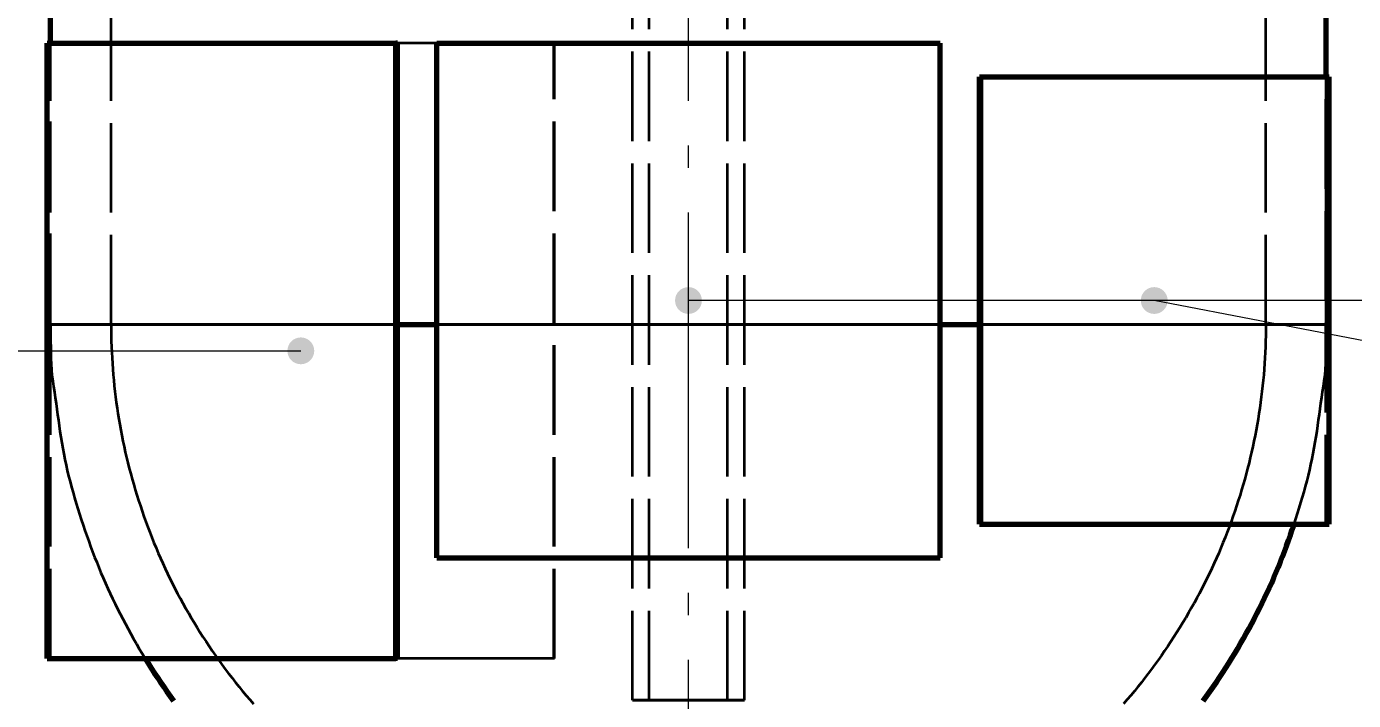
# Model space of a CAD drawing. Header units: millimetres. Extents: x 0 to 2382, y 0 to 420.
# Drawn here: x 144.8 to 204.1, y 151.6 to 181.8 of the extents above; entities that cross this region are included whole.
import ezdxf

# ---------------------------------------------------------------- set-up
doc = ezdxf.new("R2010")
doc.units = ezdxf.units.MM
doc.linetypes.add('IRAM-E-TRAZOS', pattern=[5, 4, -1])
doc.linetypes.add('IRAM-F-TRAZO-PUNTO', pattern=[20, 15, -2, 1, -2])
for name, color, linetype, lineweight in [('01-VISIBLE', 7, 'CONTINUOUS', 70), ('02-OCULTA', 4, 'IRAM-E-TRAZOS', 35), ('03-EJE', 1, 'IRAM-F-TRAZO-PUNTO', 18), ('04-COTA', 3, 'CONTINUOUS', 18), ('08-FINA', 5, 'CONTINUOUS', 18)]:
    doc.layers.add(name, color=color, linetype=linetype, lineweight=lineweight)
doc.styles.add('ISO3098', font='isocpeur.ttf')
doc.dimstyles.new('FLAMA-IRAM', dxfattribs={"dimtxt": 3.5, "dimasz": 3.5, "dimexe": 2, "dimexo": 1.5, "dimgap": 1, "dimtad": 1, "dimdec": 1, "dimtxsty": 'ISO3098', "dimblk": 'IRAM_FLECHA', "dimblk1": 'IRAM_FLECHA', "dimblk2": 'IRAM_FLECHA', "dimcen": 2.5, "dimclrd": 256, "dimclre": 256, "dimclrt": 256, "dimazin": 3, "dimtfac": 1, "dimtmove": 0, "dimatfit": 3, "dimlwd": 18, "dimlwe": 18})

# ---------------------------------------------------------------- blocks, each defined once
blk = doc.blocks.new('IRAM_FLECHA')
blk.add_solid([(0, 0), (-1, 0.125), (-1, -0.125)])

msp = doc.modelspace()

# ---------------------------------------------------------------- hatches: boundary and pattern name
at = {"layer": '08-FINA'}
h = msp.add_hatch(color=7, dxfattribs=at)
h.dxf.hatch_style = 1
edge = h.paths.add_edge_path()
edge.add_arc((174.355, 169.521), 0.6, 0, 360)
h = msp.add_hatch(color=7, dxfattribs=at)
h.dxf.hatch_style = 1
edge = h.paths.add_edge_path()
edge.add_arc((195.166, 169.521), 0.6, 0, 360)
h = msp.add_hatch(color=7, dxfattribs=at)
h.dxf.hatch_style = 1
edge = h.paths.add_edge_path()
edge.add_arc((157.035, 167.271), 0.6, 0, 360)

# ---------------------------------------------------------------- linework, layer by layer
at = {"layer": '01-VISIBLE'}
for p, q in [((145.855, 181.021), (145.855, 182.521)), ((202.855, 179.521), (202.855, 182.521)), ((145.705, 153.521), (145.705, 181.021)), ((161.286, 153.521), (161.286, 181.021)), ((161.354, 181.021), (161.286, 181.021)), ((161.354, 153.521), (161.354, 181.021)), ((163.106, 158.021), (163.106, 181.021)), ((185.604, 158.021), (185.604, 181.021)), ((187.356, 179.521), (187.424, 179.521)), ((187.356, 159.521), (187.356, 179.521)), ((187.424, 159.521), (187.424, 179.521)), ((202.977, 159.521), (202.977, 179.521)), ((187.356, 159.521), (187.424, 159.521)), ((161.354, 153.521), (161.286, 153.521))]:
    msp.add_line(p, q, dxfattribs=at)
for points in [[(145.705, 181.021), (145.956, 181.021), (146.208, 181.021), (146.459, 181.021), (146.71, 181.021), (146.962, 181.021), (147.213, 181.021), (147.464, 181.021), (147.715, 181.021), (147.967, 181.021), (148.218, 181.021), (148.469, 181.021), (148.721, 181.021), (148.972, 181.021), (149.223, 181.021), (149.475, 181.021), (149.726, 181.021), (149.977, 181.021), (150.228, 181.021), (150.48, 181.021), (150.731, 181.021), (150.982, 181.021), (151.234, 181.021), (151.485, 181.021), (151.736, 181.021), (151.988, 181.021), (152.239, 181.021), (152.49, 181.021), (152.741, 181.021), (152.993, 181.021), (153.244, 181.021), (153.495, 181.021), (153.747, 181.021), (153.998, 181.021), (154.249, 181.021), (154.501, 181.021), (154.752, 181.021), (155.003, 181.021), (155.255, 181.021), (155.506, 181.021), (155.757, 181.021), (156.008, 181.021), (156.26, 181.021), (156.511, 181.021), (156.762, 181.021), (157.014, 181.021), (157.265, 181.021), (157.516, 181.021), (157.768, 181.021), (158.019, 181.021), (158.27, 181.021), (158.521, 181.021), (158.773, 181.021), (159.024, 181.021), (159.275, 181.021), (159.527, 181.021), (159.778, 181.021), (160.029, 181.021), (160.281, 181.021), (160.532, 181.021), (160.783, 181.021), (161.034, 181.021), (161.286, 181.021)], [(163.106, 181.021), (163.358, 181.021), (163.611, 181.021), (163.864, 181.021), (164.117, 181.021), (164.37, 181.021), (164.622, 181.021), (164.875, 181.021), (165.128, 181.021), (165.381, 181.021), (165.634, 181.021), (165.886, 181.021), (166.139, 181.021), (166.392, 181.021), (166.645, 181.021), (166.898, 181.021), (167.15, 181.021), (167.403, 181.021), (167.656, 181.021), (167.909, 181.021), (168.162, 181.021), (168.414, 181.021), (168.667, 181.021), (168.92, 181.021), (169.173, 181.021), (169.426, 181.021), (169.678, 181.021), (169.931, 181.021), (170.184, 181.021), (170.437, 181.021), (170.689, 181.021), (170.942, 181.021), (171.195, 181.021), (171.448, 181.021), (171.701, 181.021), (171.953, 181.021), (172.206, 181.021), (172.459, 181.021), (172.712, 181.021), (172.965, 181.021), (173.217, 181.021), (173.47, 181.021), (173.723, 181.021), (173.976, 181.021), (174.229, 181.021), (174.481, 181.021), (174.734, 181.021), (174.987, 181.021), (175.24, 181.021), (175.493, 181.021), (175.745, 181.021), (175.998, 181.021), (176.251, 181.021), (176.504, 181.021), (176.757, 181.021), (177.009, 181.021), (177.262, 181.021), (177.515, 181.021), (177.768, 181.021), (178.021, 181.021), (178.273, 181.021), (178.526, 181.021), (178.779, 181.021), (179.032, 181.021), (179.284, 181.021), (179.537, 181.021), (179.79, 181.021), (180.043, 181.021), (180.296, 181.021), (180.548, 181.021), (180.801, 181.021), (181.054, 181.021), (181.307, 181.021), (181.56, 181.021), (181.812, 181.021), (182.065, 181.021), (182.318, 181.021), (182.571, 181.021), (182.824, 181.021), (183.076, 181.021), (183.329, 181.021), (183.582, 181.021), (183.835, 181.021), (184.088, 181.021), (184.34, 181.021), (184.593, 181.021), (184.846, 181.021), (185.099, 181.021), (185.352, 181.021), (185.604, 181.021)], [(187.424, 179.521), (187.675, 179.521), (187.926, 179.521), (188.177, 179.521), (188.428, 179.521), (188.678, 179.521), (188.929, 179.521), (189.18, 179.521), (189.431, 179.521), (189.682, 179.521), (189.933, 179.521), (190.184, 179.521), (190.434, 179.521), (190.685, 179.521), (190.936, 179.521), (191.187, 179.521), (191.438, 179.521), (191.689, 179.521), (191.939, 179.521), (192.19, 179.521), (192.441, 179.521), (192.692, 179.521), (192.943, 179.521), (193.194, 179.521), (193.445, 179.521), (193.695, 179.521), (193.946, 179.521), (194.197, 179.521), (194.448, 179.521), (194.699, 179.521), (194.95, 179.521), (195.2, 179.521), (195.451, 179.521), (195.702, 179.521), (195.953, 179.521), (196.204, 179.521), (196.455, 179.521), (196.706, 179.521), (196.956, 179.521), (197.207, 179.521), (197.458, 179.521), (197.709, 179.521), (197.96, 179.521), (198.211, 179.521), (198.461, 179.521), (198.712, 179.521), (198.963, 179.521), (199.214, 179.521), (199.465, 179.521), (199.716, 179.521), (199.967, 179.521), (200.217, 179.521), (200.468, 179.521), (200.719, 179.521), (200.97, 179.521), (201.221, 179.521), (201.472, 179.521), (201.722, 179.521), (201.973, 179.521), (202.224, 179.521), (202.475, 179.521), (202.726, 179.521), (202.977, 179.521)], [(161.354, 168.451), (161.604, 168.451), (161.855, 168.451), (162.105, 168.451), (162.355, 168.451), (162.605, 168.451), (162.855, 168.451), (163.106, 168.451)], [(185.604, 168.451), (185.855, 168.451), (186.105, 168.451), (186.355, 168.451), (186.605, 168.451), (186.855, 168.451), (187.106, 168.451), (187.356, 168.451)], [(187.424, 159.521), (187.675, 159.521), (187.926, 159.521), (188.177, 159.521), (188.428, 159.521), (188.678, 159.521), (188.929, 159.521), (189.18, 159.521), (189.431, 159.521), (189.682, 159.521), (189.933, 159.521), (190.184, 159.521), (190.434, 159.521), (190.685, 159.521), (190.936, 159.521), (191.187, 159.521), (191.438, 159.521), (191.689, 159.521), (191.939, 159.521), (192.19, 159.521), (192.441, 159.521), (192.692, 159.521), (192.943, 159.521), (193.194, 159.521), (193.445, 159.521), (193.695, 159.521), (193.946, 159.521), (194.197, 159.521), (194.448, 159.521), (194.699, 159.521), (194.95, 159.521), (195.2, 159.521), (195.451, 159.521), (195.702, 159.521), (195.953, 159.521), (196.204, 159.521), (196.455, 159.521), (196.706, 159.521), (196.956, 159.521), (197.207, 159.521), (197.458, 159.521), (197.709, 159.521), (197.96, 159.521), (198.211, 159.521), (198.461, 159.521), (198.712, 159.521), (198.963, 159.521), (199.214, 159.521), (199.465, 159.521), (199.716, 159.521), (199.967, 159.521), (200.217, 159.521), (200.468, 159.521), (200.719, 159.521), (200.97, 159.521), (201.221, 159.521), (201.472, 159.521), (201.722, 159.521), (201.973, 159.521), (202.224, 159.521), (202.475, 159.521), (202.726, 159.521), (202.977, 159.521)], [(197.359, 151.626), (197.508, 151.833), (197.656, 152.04), (197.801, 152.249), (197.945, 152.459), (198.087, 152.671), (198.227, 152.883), (198.365, 153.097), (198.501, 153.313), (198.636, 153.529), (198.768, 153.746), (198.898, 153.965), (199.027, 154.185), (199.153, 154.406), (199.278, 154.628), (199.401, 154.851), (199.521, 155.076), (199.64, 155.301), (199.757, 155.527), (199.871, 155.754), (199.984, 155.983), (200.095, 156.212), (200.203, 156.443), (200.309, 156.674), (200.413, 156.906), (200.515, 157.14), (200.615, 157.374), (200.712, 157.61), (200.807, 157.846), (200.9, 158.083), (200.991, 158.321), (201.08, 158.559), (201.166, 158.799), (201.251, 159.039), (201.334, 159.28), (201.416, 159.521)], [(163.106, 158.021), (163.358, 158.021), (163.611, 158.021), (163.864, 158.021), (164.117, 158.021), (164.37, 158.021), (164.622, 158.021), (164.875, 158.021), (165.128, 158.021), (165.381, 158.021), (165.634, 158.021), (165.886, 158.021), (166.139, 158.021), (166.392, 158.021), (166.645, 158.021), (166.898, 158.021), (167.15, 158.021), (167.403, 158.021), (167.656, 158.021), (167.909, 158.021), (168.162, 158.021), (168.414, 158.021), (168.667, 158.021), (168.92, 158.021), (169.173, 158.021), (169.426, 158.021), (169.678, 158.021), (169.931, 158.021), (170.184, 158.021), (170.437, 158.021), (170.689, 158.021), (170.942, 158.021), (171.195, 158.021), (171.448, 158.021), (171.701, 158.021), (171.953, 158.021), (172.206, 158.021), (172.459, 158.021), (172.712, 158.021), (172.965, 158.021), (173.217, 158.021), (173.47, 158.021), (173.723, 158.021), (173.976, 158.021), (174.229, 158.021), (174.481, 158.021), (174.734, 158.021), (174.987, 158.021), (175.24, 158.021), (175.493, 158.021), (175.745, 158.021), (175.998, 158.021), (176.251, 158.021), (176.504, 158.021), (176.757, 158.021), (177.009, 158.021), (177.262, 158.021), (177.515, 158.021), (177.768, 158.021), (178.021, 158.021), (178.273, 158.021), (178.526, 158.021), (178.779, 158.021), (179.032, 158.021), (179.284, 158.021), (179.537, 158.021), (179.79, 158.021), (180.043, 158.021), (180.296, 158.021), (180.548, 158.021), (180.801, 158.021), (181.054, 158.021), (181.307, 158.021), (181.56, 158.021), (181.812, 158.021), (182.065, 158.021), (182.318, 158.021), (182.571, 158.021), (182.824, 158.021), (183.076, 158.021), (183.329, 158.021), (183.582, 158.021), (183.835, 158.021), (184.088, 158.021), (184.34, 158.021), (184.593, 158.021), (184.846, 158.021), (185.099, 158.021), (185.352, 158.021), (185.604, 158.021)], [(145.705, 153.521), (145.956, 153.521), (146.208, 153.521), (146.459, 153.521), (146.71, 153.521), (146.962, 153.521), (147.213, 153.521), (147.464, 153.521), (147.715, 153.521), (147.967, 153.521), (148.218, 153.521), (148.469, 153.521), (148.721, 153.521), (148.972, 153.521), (149.223, 153.521), (149.475, 153.521), (149.726, 153.521), (149.977, 153.521), (150.228, 153.521), (150.48, 153.521), (150.731, 153.521), (150.982, 153.521), (151.234, 153.521), (151.485, 153.521), (151.736, 153.521), (151.988, 153.521), (152.239, 153.521), (152.49, 153.521), (152.741, 153.521), (152.993, 153.521), (153.244, 153.521), (153.495, 153.521), (153.747, 153.521), (153.998, 153.521), (154.249, 153.521), (154.501, 153.521), (154.752, 153.521), (155.003, 153.521), (155.255, 153.521), (155.506, 153.521), (155.757, 153.521), (156.008, 153.521), (156.26, 153.521), (156.511, 153.521), (156.762, 153.521), (157.014, 153.521), (157.265, 153.521), (157.516, 153.521), (157.768, 153.521), (158.019, 153.521), (158.27, 153.521), (158.521, 153.521), (158.773, 153.521), (159.024, 153.521), (159.275, 153.521), (159.527, 153.521), (159.778, 153.521), (160.029, 153.521), (160.281, 153.521), (160.532, 153.521), (160.783, 153.521), (161.034, 153.521), (161.286, 153.521)], [(150.079, 153.521), (150.213, 153.305), (150.349, 153.091), (150.486, 152.878), (150.626, 152.666), (150.767, 152.456), (150.91, 152.246), (151.055, 152.038), (151.202, 151.832), (151.351, 151.626)]]:
    msp.add_lwpolyline(points, dxfattribs=at)
at = {"layer": '02-OCULTA'}
for p, q in [((171.855, 151.651), (171.855, 340.169)), ((172.605, 151.651), (172.605, 340.169)), ((176.105, 151.651), (176.105, 340.169)), ((176.855, 151.651), (176.855, 340.169)), ((148.555, 168.451), (148.555, 319.251)), ((200.155, 168.451), (200.155, 319.251)), ((145.855, 168.451), (145.855, 181.021)), ((145.855, 153.521), (145.855, 181.021)), ((163.165, 181.021), (163.106, 181.021)), ((163.165, 158.021), (163.165, 181.021)), ((168.333, 153.521), (168.333, 181.021)), ((168.365, 181.021), (168.333, 181.021)), ((168.365, 153.521), (168.365, 181.021)), ((185.545, 181.021), (185.604, 181.021)), ((185.545, 158.021), (185.545, 181.021)), ((202.827, 179.521), (202.977, 179.521)), ((202.827, 159.521), (202.827, 179.521)), ((202.855, 168.451), (202.855, 179.521)), ((202.827, 159.521), (202.977, 159.521)), ((163.165, 158.021), (163.106, 158.021)), ((185.545, 158.021), (185.604, 158.021)), ((168.365, 153.521), (168.333, 153.521))]:
    msp.add_line(p, q, dxfattribs=at)
for points in [[(168.333, 181.021), (168.082, 181.021), (167.83, 181.021), (167.579, 181.021), (167.327, 181.021), (167.076, 181.021), (166.825, 181.021), (166.573, 181.021), (166.322, 181.021), (166.07, 181.021), (165.819, 181.021), (165.567, 181.021), (165.316, 181.021), (165.065, 181.021), (164.813, 181.021), (164.562, 181.021), (164.31, 181.021), (164.059, 181.021), (163.807, 181.021), (163.556, 181.021), (163.305, 181.021), (163.053, 181.021), (162.802, 181.021), (162.55, 181.021), (162.299, 181.021), (162.048, 181.021), (161.796, 181.021), (161.545, 181.021), (161.293, 181.021), (161.042, 181.021), (160.79, 181.021), (160.539, 181.021), (160.288, 181.021), (160.036, 181.021), (159.785, 181.021), (159.533, 181.021), (159.282, 181.021), (159.03, 181.021), (158.779, 181.021), (158.528, 181.021), (158.276, 181.021), (158.025, 181.021), (157.773, 181.021), (157.522, 181.021), (157.27, 181.021), (157.019, 181.021), (156.768, 181.021), (156.516, 181.021), (156.265, 181.021), (156.013, 181.021), (155.762, 181.021), (155.511, 181.021), (155.259, 181.021), (155.008, 181.021), (154.756, 181.021), (154.505, 181.021), (154.253, 181.021), (154.002, 181.021), (153.751, 181.021), (153.499, 181.021), (153.248, 181.021), (152.996, 181.021), (152.745, 181.021), (152.493, 181.021), (152.242, 181.021), (151.991, 181.021), (151.739, 181.021), (151.488, 181.021), (151.236, 181.021), (150.985, 181.021), (150.733, 181.021), (150.482, 181.021), (150.231, 181.021), (149.979, 181.021), (149.728, 181.021), (149.476, 181.021), (149.225, 181.021), (148.974, 181.021), (148.722, 181.021), (148.471, 181.021), (148.219, 181.021), (147.968, 181.021), (147.716, 181.021), (147.465, 181.021), (147.214, 181.021), (146.962, 181.021), (146.711, 181.021), (146.459, 181.021), (146.208, 181.021), (145.956, 181.021), (145.705, 181.021)], [(168.365, 181.021), (168.115, 181.021), (167.864, 181.021), (167.614, 181.021), (167.364, 181.021), (167.114, 181.021), (166.864, 181.021), (166.614, 181.021), (166.364, 181.021), (166.114, 181.021), (165.864, 181.021), (165.613, 181.021), (165.363, 181.021), (165.113, 181.021), (164.863, 181.021), (164.613, 181.021), (164.363, 181.021), (164.113, 181.021), (163.863, 181.021), (163.613, 181.021), (163.362, 181.021), (163.112, 181.021), (162.862, 181.021), (162.612, 181.021), (162.362, 181.021), (162.112, 181.021), (161.862, 181.021), (161.612, 181.021), (161.362, 181.021), (161.112, 181.021), (160.861, 181.021), (160.611, 181.021), (160.361, 181.021), (160.111, 181.021), (159.861, 181.021), (159.611, 181.021), (159.361, 181.021), (159.111, 181.021), (158.861, 181.021), (158.61, 181.021), (158.36, 181.021), (158.11, 181.021), (157.86, 181.021), (157.61, 181.021), (157.36, 181.021), (157.11, 181.021), (156.86, 181.021), (156.61, 181.021), (156.359, 181.021), (156.109, 181.021), (155.859, 181.021), (155.609, 181.021), (155.359, 181.021), (155.109, 181.021), (154.859, 181.021), (154.609, 181.021), (154.359, 181.021), (154.109, 181.021), (153.858, 181.021), (153.608, 181.021), (153.358, 181.021), (153.108, 181.021), (152.858, 181.021), (152.608, 181.021), (152.358, 181.021), (152.108, 181.021), (151.858, 181.021), (151.607, 181.021), (151.357, 181.021), (151.107, 181.021), (150.857, 181.021), (150.607, 181.021), (150.357, 181.021), (150.107, 181.021), (149.857, 181.021), (149.607, 181.021), (149.356, 181.021), (149.106, 181.021), (148.856, 181.021), (148.606, 181.021), (148.356, 181.021), (148.106, 181.021), (147.856, 181.021), (147.606, 181.021), (147.356, 181.021), (147.106, 181.021), (146.855, 181.021), (146.605, 181.021), (146.355, 181.021), (146.105, 181.021), (145.855, 181.021)], [(145.855, 181.021), (146.109, 181.021), (146.363, 181.021), (146.617, 181.021), (146.871, 181.021), (147.125, 181.021), (147.38, 181.021), (147.634, 181.021), (147.888, 181.021), (148.142, 181.021), (148.396, 181.021), (148.65, 181.021), (148.904, 181.021), (149.158, 181.021), (149.412, 181.021), (149.666, 181.021), (149.92, 181.021), (150.174, 181.021), (150.429, 181.021), (150.683, 181.021), (150.937, 181.021), (151.191, 181.021), (151.445, 181.021), (151.699, 181.021), (151.953, 181.021), (152.207, 181.021), (152.461, 181.021), (152.715, 181.021), (152.969, 181.021), (153.223, 181.021), (153.478, 181.021), (153.732, 181.021), (153.986, 181.021), (154.24, 181.021), (154.494, 181.021), (154.748, 181.021), (155.002, 181.021), (155.256, 181.021), (155.51, 181.021), (155.764, 181.021), (156.018, 181.021), (156.273, 181.021), (156.527, 181.021), (156.781, 181.021), (157.035, 181.021), (157.289, 181.021), (157.543, 181.021), (157.797, 181.021), (158.051, 181.021), (158.305, 181.021), (158.559, 181.021), (158.813, 181.021), (159.067, 181.021), (159.322, 181.021), (159.576, 181.021), (159.83, 181.021), (160.084, 181.021), (160.338, 181.021), (160.592, 181.021), (160.846, 181.021), (161.1, 181.021), (161.354, 181.021)], [(163.165, 181.021), (163.416, 181.021), (163.667, 181.021), (163.919, 181.021), (164.17, 181.021), (164.422, 181.021), (164.673, 181.021), (164.925, 181.021), (165.176, 181.021), (165.428, 181.021), (165.679, 181.021), (165.931, 181.021), (166.182, 181.021), (166.434, 181.021), (166.685, 181.021), (166.937, 181.021), (167.188, 181.021), (167.44, 181.021), (167.691, 181.021), (167.942, 181.021), (168.194, 181.021), (168.445, 181.021), (168.697, 181.021), (168.948, 181.021), (169.2, 181.021), (169.451, 181.021), (169.703, 181.021), (169.954, 181.021), (170.206, 181.021), (170.457, 181.021), (170.709, 181.021), (170.96, 181.021), (171.212, 181.021), (171.463, 181.021), (171.715, 181.021), (171.966, 181.021), (172.217, 181.021), (172.469, 181.021), (172.72, 181.021), (172.972, 181.021), (173.223, 181.021), (173.475, 181.021), (173.726, 181.021), (173.978, 181.021), (174.229, 181.021), (174.481, 181.021), (174.732, 181.021), (174.984, 181.021), (175.235, 181.021), (175.487, 181.021), (175.738, 181.021), (175.99, 181.021), (176.241, 181.021), (176.493, 181.021), (176.744, 181.021), (176.995, 181.021), (177.247, 181.021), (177.498, 181.021), (177.75, 181.021), (178.001, 181.021), (178.253, 181.021), (178.504, 181.021), (178.756, 181.021), (179.007, 181.021), (179.259, 181.021), (179.51, 181.021), (179.762, 181.021), (180.013, 181.021), (180.265, 181.021), (180.516, 181.021), (180.768, 181.021), (181.019, 181.021), (181.27, 181.021), (181.522, 181.021), (181.773, 181.021), (182.025, 181.021), (182.276, 181.021), (182.528, 181.021), (182.779, 181.021), (183.031, 181.021), (183.282, 181.021), (183.534, 181.021), (183.785, 181.021), (184.037, 181.021), (184.288, 181.021), (184.54, 181.021), (184.791, 181.021), (185.043, 181.021), (185.294, 181.021), (185.545, 181.021)], [(187.356, 179.521), (187.609, 179.521), (187.863, 179.521), (188.117, 179.521), (188.37, 179.521), (188.624, 179.521), (188.878, 179.521), (189.131, 179.521), (189.385, 179.521), (189.638, 179.521), (189.892, 179.521), (190.146, 179.521), (190.399, 179.521), (190.653, 179.521), (190.907, 179.521), (191.16, 179.521), (191.414, 179.521), (191.667, 179.521), (191.921, 179.521), (192.175, 179.521), (192.428, 179.521), (192.682, 179.521), (192.935, 179.521), (193.189, 179.521), (193.443, 179.521), (193.696, 179.521), (193.95, 179.521), (194.204, 179.521), (194.457, 179.521), (194.711, 179.521), (194.964, 179.521), (195.218, 179.521), (195.472, 179.521), (195.725, 179.521), (195.979, 179.521), (196.233, 179.521), (196.486, 179.521), (196.74, 179.521), (196.993, 179.521), (197.247, 179.521), (197.501, 179.521), (197.754, 179.521), (198.008, 179.521), (198.262, 179.521), (198.515, 179.521), (198.769, 179.521), (199.022, 179.521), (199.276, 179.521), (199.53, 179.521), (199.783, 179.521), (200.037, 179.521), (200.291, 179.521), (200.544, 179.521), (200.798, 179.521), (201.051, 179.521), (201.305, 179.521), (201.559, 179.521), (201.812, 179.521), (202.066, 179.521), (202.32, 179.521), (202.573, 179.521), (202.827, 179.521)], [(202.855, 168.451), (202.605, 168.451), (202.355, 168.451), (202.105, 168.451), (201.855, 168.451), (201.605, 168.451), (201.355, 168.451), (201.105, 168.451), (200.855, 168.451), (200.605, 168.451), (200.355, 168.451), (200.105, 168.451), (199.855, 168.451), (199.605, 168.451), (199.355, 168.451), (199.105, 168.451), (198.855, 168.451), (198.605, 168.451), (198.355, 168.451), (198.105, 168.451), (197.855, 168.451), (197.605, 168.451), (197.355, 168.451), (197.105, 168.451), (196.855, 168.451), (196.605, 168.451), (196.355, 168.451), (196.105, 168.451), (195.855, 168.451), (195.605, 168.451), (195.355, 168.451), (195.105, 168.451), (194.855, 168.451), (194.605, 168.451), (194.355, 168.451), (194.105, 168.451), (193.855, 168.451), (193.605, 168.451), (193.355, 168.451), (193.105, 168.451), (192.855, 168.451), (192.605, 168.451), (192.355, 168.451), (192.105, 168.451), (191.855, 168.451), (191.605, 168.451), (191.355, 168.451), (191.105, 168.451), (190.855, 168.451), (190.605, 168.451), (190.355, 168.451), (190.105, 168.451), (189.855, 168.451), (189.605, 168.451), (189.355, 168.451), (189.105, 168.451), (188.855, 168.451), (188.605, 168.451), (188.355, 168.451), (188.105, 168.451), (187.855, 168.451), (187.605, 168.451), (187.355, 168.451), (187.105, 168.451), (186.855, 168.451), (186.605, 168.451), (186.355, 168.451), (186.105, 168.451), (185.855, 168.451), (185.605, 168.451), (185.355, 168.451), (185.105, 168.451), (184.855, 168.451), (184.605, 168.451), (184.355, 168.451), (184.105, 168.451), (183.855, 168.451), (183.605, 168.451), (183.355, 168.451), (183.105, 168.451), (182.855, 168.451), (182.605, 168.451), (182.355, 168.451), (182.105, 168.451), (181.855, 168.451), (181.605, 168.451), (181.355, 168.451), (181.105, 168.451), (180.855, 168.451), (180.605, 168.451), (180.355, 168.451), (180.105, 168.451), (179.855, 168.451), (179.605, 168.451), (179.355, 168.451), (179.105, 168.451), (178.855, 168.451), (178.605, 168.451), (178.355, 168.451), (178.105, 168.451), (177.855, 168.451), (177.605, 168.451), (177.355, 168.451), (177.105, 168.451), (176.855, 168.451), (176.605, 168.451), (176.355, 168.451), (176.105, 168.451), (175.855, 168.451), (175.605, 168.451), (175.355, 168.451), (175.105, 168.451), (174.855, 168.451), (174.605, 168.451), (174.355, 168.451), (174.105, 168.451), (173.855, 168.451), (173.605, 168.451), (173.355, 168.451), (173.105, 168.451), (172.855, 168.451), (172.605, 168.451), (172.355, 168.451), (172.105, 168.451), (171.855, 168.451), (171.605, 168.451), (171.355, 168.451), (171.105, 168.451), (170.855, 168.451), (170.605, 168.451), (170.355, 168.451), (170.105, 168.451), (169.855, 168.451), (169.605, 168.451), (169.355, 168.451), (169.105, 168.451), (168.855, 168.451), (168.605, 168.451), (168.355, 168.451), (168.105, 168.451), (167.855, 168.451), (167.605, 168.451), (167.355, 168.451), (167.105, 168.451), (166.855, 168.451), (166.605, 168.451), (166.355, 168.451), (166.105, 168.451), (165.855, 168.451), (165.605, 168.451), (165.355, 168.451), (165.105, 168.451), (164.855, 168.451), (164.605, 168.451), (164.355, 168.451), (164.105, 168.451), (163.855, 168.451), (163.605, 168.451), (163.355, 168.451), (163.105, 168.451), (162.855, 168.451), (162.605, 168.451), (162.355, 168.451), (162.105, 168.451), (161.855, 168.451), (161.605, 168.451), (161.355, 168.451), (161.105, 168.451), (160.855, 168.451), (160.605, 168.451), (160.355, 168.451), (160.105, 168.451), (159.855, 168.451), (159.605, 168.451), (159.355, 168.451), (159.105, 168.451), (158.855, 168.451), (158.605, 168.451), (158.355, 168.451), (158.105, 168.451), (157.855, 168.451), (157.605, 168.451), (157.355, 168.451), (157.105, 168.451), (156.855, 168.451), (156.605, 168.451), (156.355, 168.451), (156.105, 168.451), (155.855, 168.451), (155.605, 168.451), (155.355, 168.451), (155.105, 168.451), (154.855, 168.451), (154.605, 168.451), (154.355, 168.451), (154.105, 168.451), (153.855, 168.451), (153.605, 168.451), (153.355, 168.451), (153.105, 168.451), (152.855, 168.451), (152.605, 168.451), (152.355, 168.451), (152.105, 168.451), (151.855, 168.451), (151.605, 168.451), (151.355, 168.451), (151.105, 168.451), (150.855, 168.451), (150.605, 168.451), (150.355, 168.451), (150.105, 168.451), (149.855, 168.451), (149.605, 168.451), (149.355, 168.451), (149.105, 168.451), (148.855, 168.451), (148.605, 168.451), (148.355, 168.451), (148.105, 168.451), (147.855, 168.451), (147.605, 168.451), (147.355, 168.451), (147.105, 168.451), (146.855, 168.451), (146.605, 168.451), (146.355, 168.451), (146.105, 168.451), (145.855, 168.451)], [(145.855, 168.451), (146.109, 168.451), (146.363, 168.451), (146.617, 168.451), (146.871, 168.451), (147.125, 168.451), (147.38, 168.451), (147.634, 168.451), (147.888, 168.451), (148.142, 168.451), (148.396, 168.451), (148.65, 168.451), (148.904, 168.451), (149.158, 168.451), (149.412, 168.451), (149.666, 168.451), (149.92, 168.451), (150.174, 168.451), (150.429, 168.451), (150.683, 168.451), (150.937, 168.451), (151.191, 168.451), (151.445, 168.451), (151.699, 168.451), (151.953, 168.451), (152.207, 168.451), (152.461, 168.451), (152.715, 168.451), (152.969, 168.451), (153.223, 168.451), (153.478, 168.451), (153.732, 168.451), (153.986, 168.451), (154.24, 168.451), (154.494, 168.451), (154.748, 168.451), (155.002, 168.451), (155.256, 168.451), (155.51, 168.451), (155.764, 168.451), (156.018, 168.451), (156.273, 168.451), (156.527, 168.451), (156.781, 168.451), (157.035, 168.451), (157.289, 168.451), (157.543, 168.451), (157.797, 168.451), (158.051, 168.451), (158.305, 168.451), (158.559, 168.451), (158.813, 168.451), (159.067, 168.451), (159.322, 168.451), (159.576, 168.451), (159.83, 168.451), (160.084, 168.451), (160.338, 168.451), (160.592, 168.451), (160.846, 168.451), (161.1, 168.451), (161.354, 168.451)], [(145.855, 168.451), (145.855, 168.198), (145.856, 167.944), (145.857, 167.691), (145.86, 167.437), (145.863, 167.184), (145.868, 166.93), (145.876, 166.677), (145.89, 166.424), (145.912, 166.171), (145.948, 165.92), (145.991, 165.67), (146.028, 165.42), (146.063, 165.169), (146.098, 164.918), (146.132, 164.666), (146.167, 164.415), (146.202, 164.164), (146.238, 163.913), (146.275, 163.662), (146.315, 163.412), (146.356, 163.162), (146.399, 162.912), (146.445, 162.663), (146.494, 162.414), (146.547, 162.166), (146.602, 161.919), (146.662, 161.672), (146.724, 161.426), (146.789, 161.181), (146.856, 160.937), (146.926, 160.693), (146.998, 160.45), (147.073, 160.208), (147.149, 159.966), (147.227, 159.725), (147.306, 159.484), (147.388, 159.244), (147.471, 159.005), (147.556, 158.766), (147.642, 158.527), (147.731, 158.29), (147.821, 158.053), (147.914, 157.817), (148.009, 157.582), (148.106, 157.348), (148.206, 157.115), (148.307, 156.882), (148.411, 156.651), (148.517, 156.421), (148.625, 156.192), (148.736, 155.963), (148.848, 155.736), (148.962, 155.51), (149.079, 155.284), (149.197, 155.06), (149.317, 154.837), (149.439, 154.615), (149.564, 154.394), (149.69, 154.174), (149.818, 153.955), (149.948, 153.737), (150.079, 153.521)], [(200.155, 168.451), (199.905, 168.451), (199.654, 168.451), (199.404, 168.451), (199.153, 168.451), (198.903, 168.451), (198.652, 168.451), (198.402, 168.451), (198.151, 168.451), (197.901, 168.451), (197.65, 168.451), (197.4, 168.451), (197.149, 168.451), (196.899, 168.451), (196.648, 168.451), (196.398, 168.451), (196.147, 168.451), (195.897, 168.451), (195.646, 168.451), (195.396, 168.451), (195.145, 168.451), (194.895, 168.451), (194.644, 168.451), (194.394, 168.451), (194.143, 168.451), (193.893, 168.451), (193.642, 168.451), (193.392, 168.451), (193.141, 168.451), (192.891, 168.451), (192.64, 168.451), (192.39, 168.451), (192.139, 168.451), (191.889, 168.451), (191.638, 168.451), (191.388, 168.451), (191.138, 168.451), (190.887, 168.451), (190.637, 168.451), (190.386, 168.451), (190.136, 168.451), (189.885, 168.451), (189.635, 168.451), (189.384, 168.451), (189.134, 168.451), (188.883, 168.451), (188.633, 168.451), (188.382, 168.451), (188.132, 168.451), (187.881, 168.451), (187.631, 168.451), (187.38, 168.451), (187.13, 168.451), (186.879, 168.451), (186.629, 168.451), (186.378, 168.451), (186.128, 168.451), (185.877, 168.451), (185.627, 168.451), (185.376, 168.451), (185.126, 168.451), (184.875, 168.451), (184.625, 168.451), (184.374, 168.451), (184.124, 168.451), (183.873, 168.451), (183.623, 168.451), (183.372, 168.451), (183.122, 168.451), (182.872, 168.451), (182.621, 168.451), (182.371, 168.451), (182.12, 168.451), (181.87, 168.451), (181.619, 168.451), (181.369, 168.451), (181.118, 168.451), (180.868, 168.451), (180.617, 168.451), (180.367, 168.451), (180.116, 168.451), (179.866, 168.451), (179.615, 168.451), (179.365, 168.451), (179.114, 168.451), (178.864, 168.451), (178.613, 168.451), (178.363, 168.451), (178.112, 168.451), (177.862, 168.451), (177.611, 168.451), (177.361, 168.451), (177.11, 168.451), (176.86, 168.451), (176.609, 168.451), (176.359, 168.451), (176.108, 168.451), (175.858, 168.451), (175.607, 168.451), (175.357, 168.451), (175.106, 168.451), (174.856, 168.451), (174.605, 168.451), (174.355, 168.451), (174.105, 168.451), (173.854, 168.451), (173.604, 168.451), (173.353, 168.451), (173.103, 168.451), (172.852, 168.451), (172.602, 168.451), (172.351, 168.451), (172.101, 168.451), (171.85, 168.451), (171.6, 168.451), (171.349, 168.451), (171.099, 168.451), (170.848, 168.451), (170.598, 168.451), (170.347, 168.451), (170.097, 168.451), (169.846, 168.451), (169.596, 168.451), (169.345, 168.451), (169.095, 168.451), (168.844, 168.451), (168.594, 168.451), (168.343, 168.451), (168.093, 168.451), (167.842, 168.451), (167.592, 168.451), (167.341, 168.451), (167.091, 168.451), (166.84, 168.451), (166.59, 168.451), (166.339, 168.451), (166.089, 168.451), (165.838, 168.451), (165.588, 168.451), (165.338, 168.451), (165.087, 168.451), (164.837, 168.451), (164.586, 168.451), (164.336, 168.451), (164.085, 168.451), (163.835, 168.451), (163.584, 168.451), (163.334, 168.451), (163.083, 168.451), (162.833, 168.451), (162.582, 168.451), (162.332, 168.451), (162.081, 168.451), (161.831, 168.451), (161.58, 168.451), (161.33, 168.451), (161.079, 168.451), (160.829, 168.451), (160.578, 168.451), (160.328, 168.451), (160.077, 168.451), (159.827, 168.451), (159.576, 168.451), (159.326, 168.451), (159.075, 168.451), (158.825, 168.451), (158.574, 168.451), (158.324, 168.451), (158.073, 168.451), (157.823, 168.451), (157.572, 168.451), (157.322, 168.451), (157.072, 168.451), (156.821, 168.451), (156.571, 168.451), (156.32, 168.451), (156.07, 168.451), (155.819, 168.451), (155.569, 168.451), (155.318, 168.451), (155.068, 168.451), (154.817, 168.451), (154.567, 168.451), (154.316, 168.451), (154.066, 168.451), (153.815, 168.451), (153.565, 168.451), (153.314, 168.451), (153.064, 168.451), (152.813, 168.451), (152.563, 168.451), (152.312, 168.451), (152.062, 168.451), (151.811, 168.451), (151.561, 168.451), (151.31, 168.451), (151.06, 168.451), (150.809, 168.451), (150.559, 168.451), (150.308, 168.451), (150.058, 168.451), (149.807, 168.451), (149.557, 168.451), (149.306, 168.451), (149.056, 168.451), (148.805, 168.451), (148.555, 168.451)], [(148.555, 168.451), (148.805, 168.451), (149.056, 168.451), (149.306, 168.451), (149.557, 168.451), (149.807, 168.451), (150.058, 168.451), (150.308, 168.451), (150.559, 168.451), (150.809, 168.451), (151.06, 168.451), (151.31, 168.451), (151.561, 168.451), (151.811, 168.451), (152.062, 168.451), (152.312, 168.451), (152.563, 168.451), (152.813, 168.451), (153.064, 168.451), (153.314, 168.451), (153.565, 168.451), (153.815, 168.451), (154.066, 168.451), (154.316, 168.451), (154.567, 168.451), (154.817, 168.451), (155.068, 168.451), (155.318, 168.451), (155.569, 168.451), (155.819, 168.451), (156.07, 168.451), (156.32, 168.451), (156.571, 168.451), (156.821, 168.451), (157.072, 168.451), (157.322, 168.451), (157.572, 168.451), (157.823, 168.451), (158.073, 168.451), (158.324, 168.451), (158.574, 168.451), (158.825, 168.451), (159.075, 168.451), (159.326, 168.451), (159.576, 168.451), (159.827, 168.451), (160.077, 168.451), (160.328, 168.451), (160.578, 168.451), (160.829, 168.451), (161.079, 168.451), (161.33, 168.451), (161.58, 168.451), (161.831, 168.451), (162.081, 168.451), (162.332, 168.451), (162.582, 168.451), (162.833, 168.451), (163.083, 168.451), (163.334, 168.451), (163.584, 168.451), (163.835, 168.451), (164.085, 168.451), (164.336, 168.451), (164.586, 168.451), (164.837, 168.451), (165.087, 168.451), (165.338, 168.451), (165.588, 168.451), (165.838, 168.451), (166.089, 168.451), (166.339, 168.451), (166.59, 168.451), (166.84, 168.451), (167.091, 168.451), (167.341, 168.451), (167.592, 168.451), (167.842, 168.451), (168.093, 168.451), (168.343, 168.451), (168.594, 168.451), (168.844, 168.451), (169.095, 168.451), (169.345, 168.451), (169.596, 168.451), (169.846, 168.451), (170.097, 168.451), (170.347, 168.451), (170.598, 168.451), (170.848, 168.451), (171.099, 168.451), (171.349, 168.451), (171.6, 168.451), (171.85, 168.451), (172.101, 168.451), (172.351, 168.451), (172.602, 168.451), (172.852, 168.451), (173.103, 168.451), (173.353, 168.451), (173.604, 168.451), (173.854, 168.451), (174.105, 168.451), (174.355, 168.451), (174.605, 168.451), (174.856, 168.451), (175.106, 168.451), (175.357, 168.451), (175.607, 168.451), (175.858, 168.451), (176.108, 168.451), (176.359, 168.451), (176.609, 168.451), (176.86, 168.451), (177.11, 168.451), (177.361, 168.451), (177.611, 168.451), (177.862, 168.451), (178.112, 168.451), (178.363, 168.451), (178.613, 168.451), (178.864, 168.451), (179.114, 168.451), (179.365, 168.451), (179.615, 168.451), (179.866, 168.451), (180.116, 168.451), (180.367, 168.451), (180.617, 168.451), (180.868, 168.451), (181.118, 168.451), (181.369, 168.451), (181.619, 168.451), (181.87, 168.451), (182.12, 168.451), (182.371, 168.451), (182.621, 168.451), (182.872, 168.451), (183.122, 168.451), (183.372, 168.451), (183.623, 168.451), (183.873, 168.451), (184.124, 168.451), (184.374, 168.451), (184.625, 168.451), (184.875, 168.451), (185.126, 168.451), (185.376, 168.451), (185.627, 168.451), (185.877, 168.451), (186.128, 168.451), (186.378, 168.451), (186.629, 168.451), (186.879, 168.451), (187.13, 168.451), (187.38, 168.451), (187.631, 168.451), (187.881, 168.451), (188.132, 168.451), (188.382, 168.451), (188.633, 168.451), (188.883, 168.451), (189.134, 168.451), (189.384, 168.451), (189.635, 168.451), (189.885, 168.451), (190.136, 168.451), (190.386, 168.451), (190.637, 168.451), (190.887, 168.451), (191.138, 168.451), (191.388, 168.451), (191.638, 168.451), (191.889, 168.451), (192.139, 168.451), (192.39, 168.451), (192.64, 168.451), (192.891, 168.451), (193.141, 168.451), (193.392, 168.451), (193.642, 168.451), (193.893, 168.451), (194.143, 168.451), (194.394, 168.451), (194.644, 168.451), (194.895, 168.451), (195.145, 168.451), (195.396, 168.451), (195.646, 168.451), (195.897, 168.451), (196.147, 168.451), (196.398, 168.451), (196.648, 168.451), (196.899, 168.451), (197.149, 168.451), (197.4, 168.451), (197.65, 168.451), (197.901, 168.451), (198.151, 168.451), (198.402, 168.451), (198.652, 168.451), (198.903, 168.451), (199.153, 168.451), (199.404, 168.451), (199.654, 168.451), (199.905, 168.451), (200.155, 168.451)], [(148.555, 168.451), (148.556, 168.201), (148.56, 167.951), (148.566, 167.701), (148.574, 167.451), (148.585, 167.201), (148.599, 166.951), (148.614, 166.702), (148.633, 166.452), (148.653, 166.203), (148.676, 165.954), (148.702, 165.705), (148.73, 165.456), (148.76, 165.208), (148.792, 164.96), (148.828, 164.712), (148.865, 164.465), (148.905, 164.218), (148.947, 163.971), (148.992, 163.725), (149.039, 163.479), (149.088, 163.234), (149.14, 162.989), (149.194, 162.745), (149.251, 162.501), (149.309, 162.258), (149.371, 162.015), (149.434, 161.773), (149.5, 161.532), (149.568, 161.291), (149.639, 161.051), (149.712, 160.812), (149.787, 160.573), (149.865, 160.336), (149.945, 160.099), (150.027, 159.862), (150.111, 159.627), (150.198, 159.392), (150.287, 159.158), (150.378, 158.925), (150.472, 158.693), (150.567, 158.462), (150.665, 158.232), (150.766, 158.003), (150.868, 157.774), (150.973, 157.547), (151.079, 157.321), (151.188, 157.096), (151.3, 156.872), (151.413, 156.649), (151.529, 156.427), (151.646, 156.206), (151.766, 155.986), (151.888, 155.768), (152.012, 155.551), (152.138, 155.335), (152.266, 155.12), (152.397, 154.906), (152.529, 154.694), (152.664, 154.483), (152.8, 154.273), (152.938, 154.065), (153.079, 153.858), (153.221, 153.652), (153.366, 153.448), (153.512, 153.245), (153.661, 153.044), (153.811, 152.844), (153.964, 152.645), (154.118, 152.448), (154.274, 152.253), (154.432, 152.059), (154.592, 151.867), (154.754, 151.676), (154.917, 151.486)], [(163.106, 168.451), (163.358, 168.451), (163.611, 168.451), (163.864, 168.451), (164.117, 168.451), (164.37, 168.451), (164.622, 168.451), (164.875, 168.451), (165.128, 168.451), (165.381, 168.451), (165.634, 168.451), (165.886, 168.451), (166.139, 168.451), (166.392, 168.451), (166.645, 168.451), (166.898, 168.451), (167.15, 168.451), (167.403, 168.451), (167.656, 168.451), (167.909, 168.451), (168.162, 168.451), (168.414, 168.451), (168.667, 168.451), (168.92, 168.451), (169.173, 168.451), (169.426, 168.451), (169.678, 168.451), (169.931, 168.451), (170.184, 168.451), (170.437, 168.451), (170.689, 168.451), (170.942, 168.451), (171.195, 168.451), (171.448, 168.451), (171.701, 168.451), (171.953, 168.451), (172.206, 168.451), (172.459, 168.451), (172.712, 168.451), (172.965, 168.451), (173.217, 168.451), (173.47, 168.451), (173.723, 168.451), (173.976, 168.451), (174.229, 168.451), (174.481, 168.451), (174.734, 168.451), (174.987, 168.451), (175.24, 168.451), (175.493, 168.451), (175.745, 168.451), (175.998, 168.451), (176.251, 168.451), (176.504, 168.451), (176.757, 168.451), (177.009, 168.451), (177.262, 168.451), (177.515, 168.451), (177.768, 168.451), (178.021, 168.451), (178.273, 168.451), (178.526, 168.451), (178.779, 168.451), (179.032, 168.451), (179.284, 168.451), (179.537, 168.451), (179.79, 168.451), (180.043, 168.451), (180.296, 168.451), (180.548, 168.451), (180.801, 168.451), (181.054, 168.451), (181.307, 168.451), (181.56, 168.451), (181.812, 168.451), (182.065, 168.451), (182.318, 168.451), (182.571, 168.451), (182.824, 168.451), (183.076, 168.451), (183.329, 168.451), (183.582, 168.451), (183.835, 168.451), (184.088, 168.451), (184.34, 168.451), (184.593, 168.451), (184.846, 168.451), (185.099, 168.451), (185.352, 168.451), (185.604, 168.451)], [(187.356, 168.451), (187.61, 168.451), (187.864, 168.451), (188.118, 168.451), (188.372, 168.451), (188.626, 168.451), (188.88, 168.451), (189.134, 168.451), (189.388, 168.451), (189.643, 168.451), (189.897, 168.451), (190.151, 168.451), (190.405, 168.451), (190.659, 168.451), (190.913, 168.451), (191.167, 168.451), (191.421, 168.451), (191.675, 168.451), (191.929, 168.451), (192.183, 168.451), (192.437, 168.451), (192.692, 168.451), (192.946, 168.451), (193.2, 168.451), (193.454, 168.451), (193.708, 168.451), (193.962, 168.451), (194.216, 168.451), (194.47, 168.451), (194.724, 168.451), (194.978, 168.451), (195.232, 168.451), (195.487, 168.451), (195.741, 168.451), (195.995, 168.451), (196.249, 168.451), (196.503, 168.451), (196.757, 168.451), (197.011, 168.451), (197.265, 168.451), (197.519, 168.451), (197.773, 168.451), (198.027, 168.451), (198.281, 168.451), (198.536, 168.451), (198.79, 168.451), (199.044, 168.451), (199.298, 168.451), (199.552, 168.451), (199.806, 168.451), (200.06, 168.451), (200.314, 168.451), (200.568, 168.451), (200.822, 168.451), (201.076, 168.451), (201.33, 168.451), (201.585, 168.451), (201.839, 168.451), (202.093, 168.451), (202.347, 168.451), (202.601, 168.451), (202.855, 168.451)], [(200.155, 168.451), (200.154, 168.201), (200.15, 167.951), (200.144, 167.701), (200.136, 167.451), (200.125, 167.201), (200.111, 166.951), (200.096, 166.702), (200.077, 166.452), (200.057, 166.203), (200.034, 165.954), (200.008, 165.705), (199.98, 165.456), (199.95, 165.208), (199.918, 164.96), (199.882, 164.712), (199.845, 164.465), (199.805, 164.218), (199.763, 163.971), (199.718, 163.725), (199.671, 163.479), (199.622, 163.234), (199.57, 162.989), (199.516, 162.745), (199.459, 162.501), (199.401, 162.258), (199.339, 162.015), (199.276, 161.773), (199.21, 161.532), (199.142, 161.291), (199.071, 161.051), (198.998, 160.812), (198.923, 160.573), (198.845, 160.336), (198.765, 160.099), (198.683, 159.862), (198.599, 159.627), (198.512, 159.392), (198.423, 159.158), (198.332, 158.925), (198.238, 158.693), (198.143, 158.462), (198.045, 158.232), (197.944, 158.003), (197.842, 157.774), (197.737, 157.547), (197.631, 157.321), (197.522, 157.096), (197.41, 156.872), (197.297, 156.649), (197.181, 156.427), (197.064, 156.206), (196.944, 155.986), (196.822, 155.768), (196.698, 155.551), (196.572, 155.335), (196.444, 155.12), (196.313, 154.906), (196.181, 154.694), (196.046, 154.483), (195.91, 154.273), (195.772, 154.065), (195.631, 153.858), (195.488, 153.652), (195.344, 153.448), (195.198, 153.245), (195.049, 153.044), (194.899, 152.844), (194.746, 152.645), (194.592, 152.448), (194.436, 152.253), (194.278, 152.059), (194.118, 151.867), (193.956, 151.676), (193.793, 151.486)], [(201.416, 159.521), (201.495, 159.761), (201.572, 160.001), (201.648, 160.242), (201.721, 160.483), (201.793, 160.725), (201.863, 160.968), (201.93, 161.211), (201.994, 161.455), (202.055, 161.7), (202.114, 161.946), (202.169, 162.192), (202.221, 162.439), (202.269, 162.687), (202.315, 162.935), (202.358, 163.184), (202.399, 163.433), (202.438, 163.683), (202.475, 163.932), (202.511, 164.182), (202.546, 164.432), (202.58, 164.682), (202.614, 164.932), (202.649, 165.183), (202.684, 165.433), (202.722, 165.682), (202.763, 165.931), (202.799, 166.181), (202.821, 166.432), (202.834, 166.685), (202.842, 166.937), (202.847, 167.189), (202.851, 167.442), (202.853, 167.694), (202.854, 167.947), (202.855, 168.199), (202.855, 168.451)], [(187.356, 159.521), (187.609, 159.521), (187.863, 159.521), (188.117, 159.521), (188.37, 159.521), (188.624, 159.521), (188.878, 159.521), (189.131, 159.521), (189.385, 159.521), (189.638, 159.521), (189.892, 159.521), (190.146, 159.521), (190.399, 159.521), (190.653, 159.521), (190.907, 159.521), (191.16, 159.521), (191.414, 159.521), (191.667, 159.521), (191.921, 159.521), (192.175, 159.521), (192.428, 159.521), (192.682, 159.521), (192.935, 159.521), (193.189, 159.521), (193.443, 159.521), (193.696, 159.521), (193.95, 159.521), (194.204, 159.521), (194.457, 159.521), (194.711, 159.521), (194.964, 159.521), (195.218, 159.521), (195.472, 159.521), (195.725, 159.521), (195.979, 159.521), (196.233, 159.521), (196.486, 159.521), (196.74, 159.521), (196.993, 159.521), (197.247, 159.521), (197.501, 159.521), (197.754, 159.521), (198.008, 159.521), (198.262, 159.521), (198.515, 159.521), (198.769, 159.521), (199.022, 159.521), (199.276, 159.521), (199.53, 159.521), (199.783, 159.521), (200.037, 159.521), (200.291, 159.521), (200.544, 159.521), (200.798, 159.521), (201.051, 159.521), (201.305, 159.521), (201.559, 159.521), (201.812, 159.521), (202.066, 159.521), (202.32, 159.521), (202.573, 159.521), (202.827, 159.521)], [(163.165, 158.021), (163.416, 158.021), (163.667, 158.021), (163.919, 158.021), (164.17, 158.021), (164.422, 158.021), (164.673, 158.021), (164.925, 158.021), (165.176, 158.021), (165.428, 158.021), (165.679, 158.021), (165.931, 158.021), (166.182, 158.021), (166.434, 158.021), (166.685, 158.021), (166.937, 158.021), (167.188, 158.021), (167.44, 158.021), (167.691, 158.021), (167.942, 158.021), (168.194, 158.021), (168.445, 158.021), (168.697, 158.021), (168.948, 158.021), (169.2, 158.021), (169.451, 158.021), (169.703, 158.021), (169.954, 158.021), (170.206, 158.021), (170.457, 158.021), (170.709, 158.021), (170.96, 158.021), (171.212, 158.021), (171.463, 158.021), (171.715, 158.021), (171.966, 158.021), (172.217, 158.021), (172.469, 158.021), (172.72, 158.021), (172.972, 158.021), (173.223, 158.021), (173.475, 158.021), (173.726, 158.021), (173.978, 158.021), (174.229, 158.021), (174.481, 158.021), (174.732, 158.021), (174.984, 158.021), (175.235, 158.021), (175.487, 158.021), (175.738, 158.021), (175.99, 158.021), (176.241, 158.021), (176.493, 158.021), (176.744, 158.021), (176.995, 158.021), (177.247, 158.021), (177.498, 158.021), (177.75, 158.021), (178.001, 158.021), (178.253, 158.021), (178.504, 158.021), (178.756, 158.021), (179.007, 158.021), (179.259, 158.021), (179.51, 158.021), (179.762, 158.021), (180.013, 158.021), (180.265, 158.021), (180.516, 158.021), (180.768, 158.021), (181.019, 158.021), (181.27, 158.021), (181.522, 158.021), (181.773, 158.021), (182.025, 158.021), (182.276, 158.021), (182.528, 158.021), (182.779, 158.021), (183.031, 158.021), (183.282, 158.021), (183.534, 158.021), (183.785, 158.021), (184.037, 158.021), (184.288, 158.021), (184.54, 158.021), (184.791, 158.021), (185.043, 158.021), (185.294, 158.021), (185.545, 158.021)], [(168.333, 153.521), (168.082, 153.521), (167.83, 153.521), (167.579, 153.521), (167.327, 153.521), (167.076, 153.521), (166.825, 153.521), (166.573, 153.521), (166.322, 153.521), (166.07, 153.521), (165.819, 153.521), (165.567, 153.521), (165.316, 153.521), (165.065, 153.521), (164.813, 153.521), (164.562, 153.521), (164.31, 153.521), (164.059, 153.521), (163.807, 153.521), (163.556, 153.521), (163.305, 153.521), (163.053, 153.521), (162.802, 153.521), (162.55, 153.521), (162.299, 153.521), (162.048, 153.521), (161.796, 153.521), (161.545, 153.521), (161.293, 153.521), (161.042, 153.521), (160.79, 153.521), (160.539, 153.521), (160.288, 153.521), (160.036, 153.521), (159.785, 153.521), (159.533, 153.521), (159.282, 153.521), (159.03, 153.521), (158.779, 153.521), (158.528, 153.521), (158.276, 153.521), (158.025, 153.521), (157.773, 153.521), (157.522, 153.521), (157.27, 153.521), (157.019, 153.521), (156.768, 153.521), (156.516, 153.521), (156.265, 153.521), (156.013, 153.521), (155.762, 153.521), (155.511, 153.521), (155.259, 153.521), (155.008, 153.521), (154.756, 153.521), (154.505, 153.521), (154.253, 153.521), (154.002, 153.521), (153.751, 153.521), (153.499, 153.521), (153.248, 153.521), (152.996, 153.521), (152.745, 153.521), (152.493, 153.521), (152.242, 153.521), (151.991, 153.521), (151.739, 153.521), (151.488, 153.521), (151.236, 153.521), (150.985, 153.521), (150.733, 153.521), (150.482, 153.521), (150.231, 153.521), (149.979, 153.521), (149.728, 153.521), (149.476, 153.521), (149.225, 153.521), (148.974, 153.521), (148.722, 153.521), (148.471, 153.521), (148.219, 153.521), (147.968, 153.521), (147.716, 153.521), (147.465, 153.521), (147.214, 153.521), (146.962, 153.521), (146.711, 153.521), (146.459, 153.521), (146.208, 153.521), (145.956, 153.521), (145.705, 153.521)], [(168.365, 153.521), (168.115, 153.521), (167.864, 153.521), (167.614, 153.521), (167.364, 153.521), (167.114, 153.521), (166.864, 153.521), (166.614, 153.521), (166.364, 153.521), (166.114, 153.521), (165.864, 153.521), (165.613, 153.521), (165.363, 153.521), (165.113, 153.521), (164.863, 153.521), (164.613, 153.521), (164.363, 153.521), (164.113, 153.521), (163.863, 153.521), (163.613, 153.521), (163.362, 153.521), (163.112, 153.521), (162.862, 153.521), (162.612, 153.521), (162.362, 153.521), (162.112, 153.521), (161.862, 153.521), (161.612, 153.521), (161.362, 153.521), (161.112, 153.521), (160.861, 153.521), (160.611, 153.521), (160.361, 153.521), (160.111, 153.521), (159.861, 153.521), (159.611, 153.521), (159.361, 153.521), (159.111, 153.521), (158.861, 153.521), (158.61, 153.521), (158.36, 153.521), (158.11, 153.521), (157.86, 153.521), (157.61, 153.521), (157.36, 153.521), (157.11, 153.521), (156.86, 153.521), (156.61, 153.521), (156.359, 153.521), (156.109, 153.521), (155.859, 153.521), (155.609, 153.521), (155.359, 153.521), (155.109, 153.521), (154.859, 153.521), (154.609, 153.521), (154.359, 153.521), (154.109, 153.521), (153.858, 153.521), (153.608, 153.521), (153.358, 153.521), (153.108, 153.521), (152.858, 153.521), (152.608, 153.521), (152.358, 153.521), (152.108, 153.521), (151.858, 153.521), (151.607, 153.521), (151.357, 153.521), (151.107, 153.521), (150.857, 153.521), (150.607, 153.521), (150.357, 153.521), (150.107, 153.521), (149.857, 153.521), (149.607, 153.521), (149.356, 153.521), (149.106, 153.521), (148.856, 153.521), (148.606, 153.521), (148.356, 153.521), (148.106, 153.521), (147.856, 153.521), (147.606, 153.521), (147.356, 153.521), (147.106, 153.521), (146.855, 153.521), (146.605, 153.521), (146.355, 153.521), (146.105, 153.521), (145.855, 153.521)], [(145.855, 153.521), (146.109, 153.521), (146.363, 153.521), (146.617, 153.521), (146.871, 153.521), (147.125, 153.521), (147.38, 153.521), (147.634, 153.521), (147.888, 153.521), (148.142, 153.521), (148.396, 153.521), (148.65, 153.521), (148.904, 153.521), (149.158, 153.521), (149.412, 153.521), (149.666, 153.521), (149.92, 153.521), (150.174, 153.521), (150.429, 153.521), (150.683, 153.521), (150.937, 153.521), (151.191, 153.521), (151.445, 153.521), (151.699, 153.521), (151.953, 153.521), (152.207, 153.521), (152.461, 153.521), (152.715, 153.521), (152.969, 153.521), (153.223, 153.521), (153.478, 153.521), (153.732, 153.521), (153.986, 153.521), (154.24, 153.521), (154.494, 153.521), (154.748, 153.521), (155.002, 153.521), (155.256, 153.521), (155.51, 153.521), (155.764, 153.521), (156.018, 153.521), (156.273, 153.521), (156.527, 153.521), (156.781, 153.521), (157.035, 153.521), (157.289, 153.521), (157.543, 153.521), (157.797, 153.521), (158.051, 153.521), (158.305, 153.521), (158.559, 153.521), (158.813, 153.521), (159.067, 153.521), (159.322, 153.521), (159.576, 153.521), (159.83, 153.521), (160.084, 153.521), (160.338, 153.521), (160.592, 153.521), (160.846, 153.521), (161.1, 153.521), (161.354, 153.521)], [(176.855, 151.651), (176.605, 151.651), (176.355, 151.651), (176.105, 151.651), (175.855, 151.651), (175.605, 151.651), (175.355, 151.651), (175.105, 151.651), (174.855, 151.651), (174.605, 151.651), (174.355, 151.651), (174.105, 151.651), (173.855, 151.651), (173.605, 151.651), (173.355, 151.651), (173.105, 151.651), (172.855, 151.651), (172.605, 151.651), (172.355, 151.651), (172.105, 151.651), (171.855, 151.651)], [(171.855, 151.651), (172.105, 151.651), (172.355, 151.651), (172.605, 151.651), (172.855, 151.651), (173.105, 151.651), (173.355, 151.651), (173.605, 151.651), (173.855, 151.651), (174.105, 151.651), (174.355, 151.651), (174.605, 151.651), (174.855, 151.651), (175.105, 151.651), (175.355, 151.651), (175.605, 151.651), (175.855, 151.651), (176.105, 151.651), (176.355, 151.651), (176.605, 151.651), (176.855, 151.651)], [(176.105, 151.651), (175.855, 151.651), (175.605, 151.651), (175.355, 151.651), (175.105, 151.651), (174.855, 151.651), (174.605, 151.651), (174.355, 151.651), (174.105, 151.651), (173.855, 151.651), (173.605, 151.651), (173.355, 151.651), (173.105, 151.651), (172.855, 151.651), (172.605, 151.651)], [(172.605, 151.651), (172.855, 151.651), (173.105, 151.651), (173.355, 151.651), (173.605, 151.651), (173.855, 151.651), (174.105, 151.651), (174.355, 151.651), (174.605, 151.651), (174.855, 151.651), (175.105, 151.651), (175.355, 151.651), (175.605, 151.651), (175.855, 151.651), (176.105, 151.651)]]:
    msp.add_lwpolyline(points, dxfattribs=at)
at = {"layer": '03-EJE'}
msp.add_line((174.355, 138.451), (174.355, 369.674), dxfattribs=at)
at = {"layer": '08-FINA'}
for p, q in [((242.99, 169.521), (174.355, 169.521)), ((243.062, 160.279), (195.166, 169.521)), ((81.855, 167.271), (157.035, 167.271))]:
    msp.add_line(p, q, dxfattribs=at)

# ---------------------------------------------------------------- dimensions: what is measured, and where the dimension line sits
at = {"layer": '04-COTA'}
msp.add_linear_dim(base=(97.855, 135.951), p1=(145.855, 135.951), p2=(171.355, 345.569), angle=90, dimstyle='FLAMA-IRAM', override={"dimlfac": 2}, dxfattribs=at).render()

doc.saveas('drawing.dxf')
